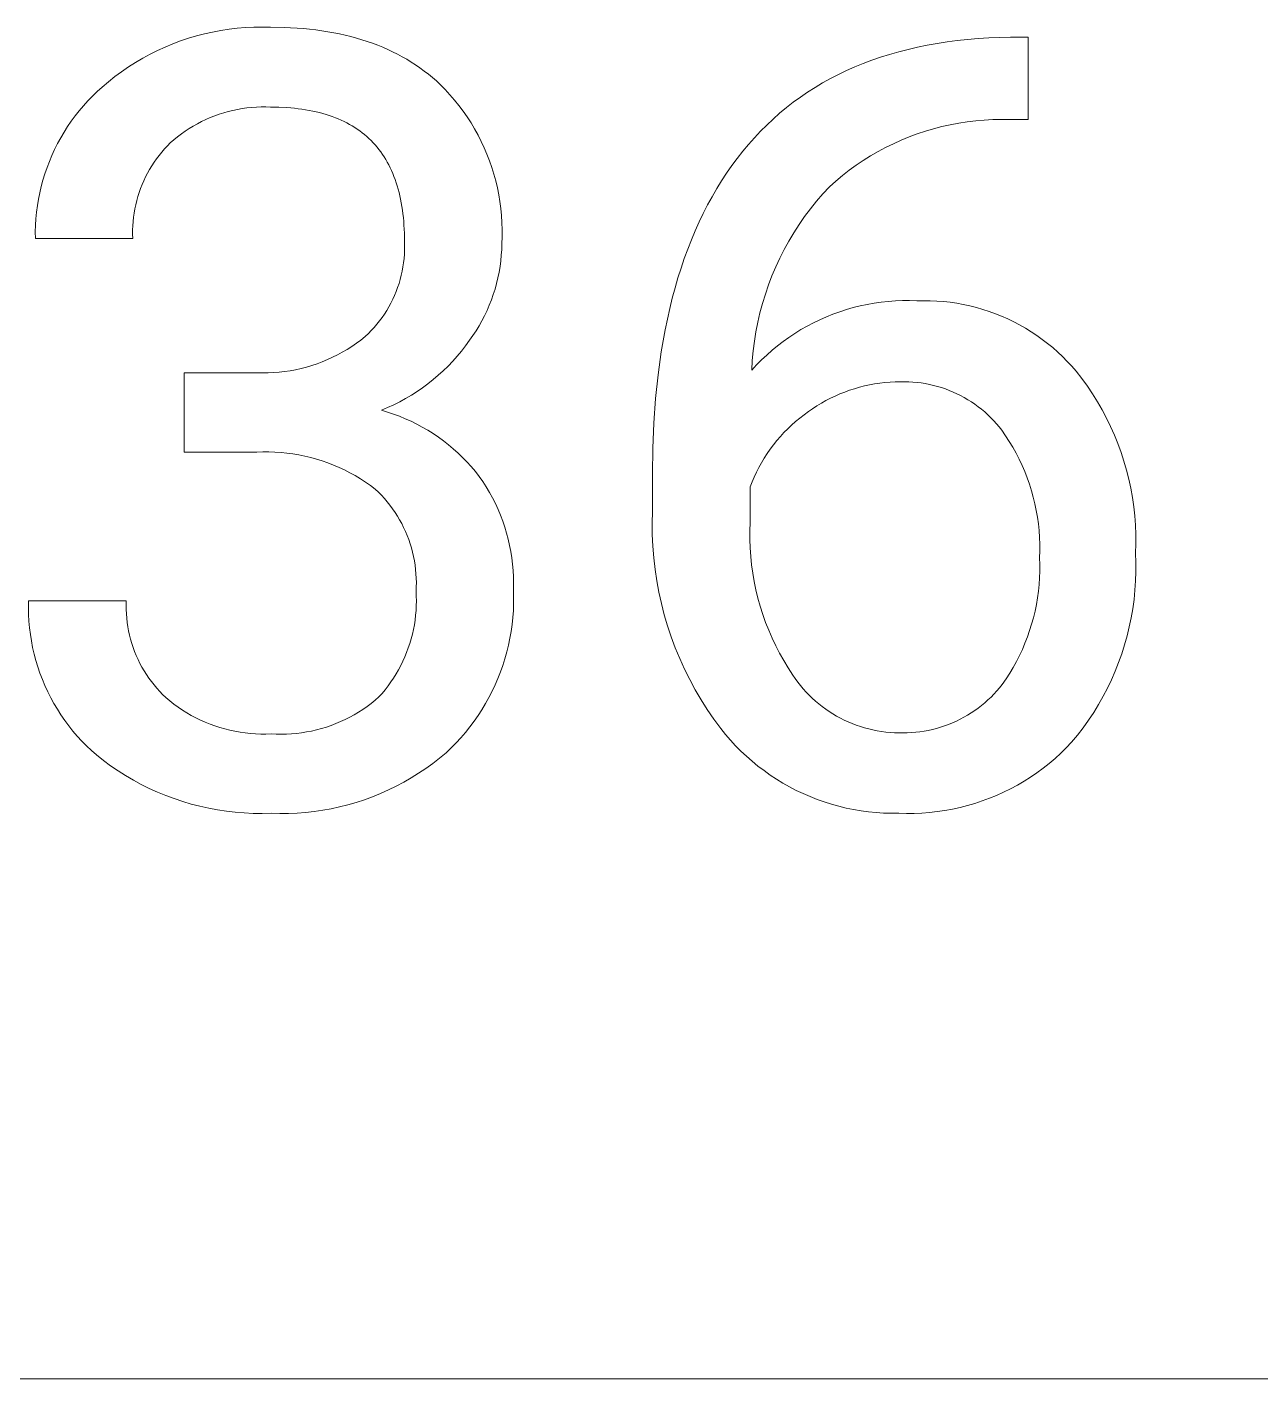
# Model space of a CAD drawing. Header units: millimetres. Extents: x 578 to 4608, y -138 to 2677.
# Drawn here: x 3871.7 to 3933.3, y 87 to 154.4 of the extents above; entities that cross this region are included whole.
import ezdxf

# ---------------------------------------------------------------- set-up
doc = ezdxf.new("R2010")
doc.units = ezdxf.units.MM
doc.header["$MEASUREMENT"] = 0
doc.layers.add('Domyślny', color=7, linetype='Continuous', true_color=0x000000)

msp = doc.modelspace()

# ---------------------------------------------------------------- linework, layer by layer
at = {"layer": 'Domyślny', "color": 18, "lineweight": 15, "true_color": 0x000000}
for p, q in [((3879.347, 153.743), (3879.741, 153.876)), ((3879.741, 153.876), (3880.139, 153.995)), ((3880.139, 153.995), (3880.542, 154.1)), ((3880.542, 154.1), (3880.947, 154.191)), ((3880.947, 154.191), (3881.356, 154.268)), ((3881.356, 154.268), (3881.767, 154.331)), ((3881.767, 154.331), (3882.18, 154.379)), ((3882.18, 154.379), (3882.595, 154.413)), ((3882.595, 154.413), (3883.01, 154.433)), ((3883.01, 154.433), (3883.426, 154.439)), ((3883.426, 154.439), (3883.842, 154.43)), ((3883.842, 154.43), (3884.51, 154.419)), ((3884.51, 154.419), (3884.836, 154.405)), ((3884.836, 154.405), (3885.159, 154.386)), ((3885.159, 154.386), (3885.476, 154.361)), ((3885.476, 154.361), (3885.789, 154.33)), ((3885.789, 154.33), (3886.098, 154.295)), ((3886.098, 154.295), (3886.401, 154.253)), ((3886.401, 154.253), (3886.7, 154.206)), ((3886.7, 154.206), (3886.995, 154.153)), ((3886.995, 154.153), (3887.285, 154.095)), ((3887.285, 154.095), (3887.57, 154.031)), ((3887.57, 154.031), (3887.851, 153.962)), ((3887.851, 153.962), (3888.127, 153.887)), ((3888.127, 153.887), (3888.398, 153.806)), ((3888.398, 153.806), (3888.665, 153.72)), ((3918.11, 153.76), (3918.626, 153.815)), ((3918.626, 153.815), (3919.151, 153.86)), ((3919.151, 153.86), (3919.684, 153.894)), ((3919.684, 153.894), (3920.226, 153.918)), ((3920.226, 153.918), (3920.777, 153.931)), ((3920.777, 153.931), (3921.649, 153.931)), ((3921.649, 153.931), (3921.649, 149.824)), ((3877.823, 153.079), (3878.195, 153.265)), ((3878.195, 153.265), (3878.573, 153.438)), ((3878.573, 153.438), (3878.957, 153.597)), ((3878.957, 153.597), (3879.347, 153.743)), ((3888.665, 153.72), (3888.927, 153.628)), ((3888.927, 153.628), (3889.185, 153.531)), ((3889.185, 153.531), (3889.438, 153.428)), ((3889.438, 153.428), (3889.686, 153.319)), ((3889.686, 153.319), (3889.93, 153.205)), ((3889.93, 153.205), (3890.169, 153.085)), ((3914.736, 153.075), (3915.192, 153.205)), ((3915.192, 153.205), (3915.657, 153.324)), ((3915.657, 153.324), (3916.13, 153.432)), ((3916.13, 153.432), (3916.612, 153.53)), ((3916.612, 153.53), (3917.103, 153.618)), ((3917.103, 153.618), (3917.602, 153.694)), ((3917.602, 153.694), (3918.11, 153.76)), ((3876.405, 152.212), (3876.748, 152.447)), ((3876.748, 152.447), (3877.099, 152.67)), ((3877.099, 152.67), (3877.457, 152.881)), ((3877.457, 152.881), (3877.823, 153.079)), ((3890.169, 153.085), (3890.404, 152.959)), ((3890.404, 152.959), (3890.634, 152.828)), ((3890.634, 152.828), (3890.86, 152.69)), ((3890.86, 152.69), (3891.081, 152.548)), ((3891.081, 152.548), (3891.297, 152.399)), ((3912.583, 152.266), (3912.996, 152.449)), ((3912.996, 152.449), (3913.418, 152.622)), ((3913.418, 152.622), (3913.849, 152.783)), ((3913.849, 152.783), (3914.288, 152.935)), ((3914.288, 152.935), (3914.736, 153.075)), ((3875.744, 151.706), (3876.07, 151.965)), ((3876.07, 151.965), (3876.405, 152.212)), ((3891.297, 152.399), (3891.509, 152.245)), ((3891.509, 152.245), (3891.716, 152.085)), ((3891.716, 152.085), (3891.919, 151.92)), ((3891.919, 151.92), (3892.117, 151.748)), ((3911.394, 151.653), (3911.782, 151.868)), ((3911.782, 151.868), (3912.178, 152.073)), ((3912.178, 152.073), (3912.583, 152.266)), ((3874.949, 150.99), (3875.184, 151.218)), ((3875.184, 151.218), (3875.427, 151.437)), ((3875.427, 151.437), (3875.744, 151.706)), ((3892.117, 151.748), (3892.31, 151.571)), ((3892.31, 151.571), (3892.557, 151.321)), ((3892.557, 151.321), (3892.794, 151.062)), ((3910.282, 150.944), (3910.644, 151.191)), ((3910.644, 151.191), (3911.015, 151.427)), ((3911.015, 151.427), (3911.394, 151.653)), ((3874.29, 150.262), (3874.502, 150.512)), ((3874.502, 150.512), (3874.721, 150.755)), ((3874.721, 150.755), (3874.949, 150.99)), ((3882.894, 150.428), (3882.658, 150.403)), ((3883.131, 150.444), (3882.894, 150.428)), ((3883.368, 150.452), (3883.131, 150.444)), ((3883.605, 150.452), (3883.368, 150.452)), ((3883.842, 150.444), (3883.605, 150.452)), ((3884.253, 150.437), (3883.842, 150.444)), ((3884.651, 150.418), (3884.253, 150.437)), ((3884.845, 150.403), (3884.651, 150.418)), ((3892.794, 151.062), (3893.023, 150.796)), ((3893.023, 150.796), (3893.243, 150.522)), ((3893.243, 150.522), (3893.453, 150.24)), ((3909.248, 150.139), (3909.584, 150.418)), ((3909.584, 150.418), (3909.929, 150.686)), ((3909.929, 150.686), (3910.282, 150.944)), ((3873.893, 149.741), (3874.087, 150.005)), ((3874.087, 150.005), (3874.29, 150.262)), ((3880.612, 149.828), (3880.398, 149.726)), ((3880.829, 149.923), (3880.612, 149.828)), ((3881.05, 150.01), (3880.829, 149.923)), ((3881.273, 150.09), (3881.05, 150.01)), ((3881.499, 150.161), (3881.273, 150.09)), ((3881.727, 150.226), (3881.499, 150.161)), ((3881.958, 150.282), (3881.727, 150.226)), ((3882.19, 150.33), (3881.958, 150.282)), ((3882.423, 150.371), (3882.19, 150.33)), ((3882.658, 150.403), (3882.423, 150.371)), ((3885.036, 150.385), (3884.845, 150.403)), ((3885.224, 150.364), (3885.036, 150.385)), ((3885.408, 150.339), (3885.224, 150.364)), ((3885.589, 150.312), (3885.408, 150.339)), ((3885.767, 150.281), (3885.589, 150.312)), ((3885.942, 150.246), (3885.767, 150.281)), ((3886.113, 150.209), (3885.942, 150.246)), ((3886.281, 150.168), (3886.113, 150.209)), ((3886.446, 150.124), (3886.281, 150.168)), ((3886.608, 150.076), (3886.446, 150.124)), ((3886.766, 150.026), (3886.608, 150.076)), ((3886.921, 149.972), (3886.766, 150.026)), ((3887.073, 149.915), (3886.921, 149.972)), ((3887.221, 149.854), (3887.073, 149.915)), ((3887.366, 149.79), (3887.221, 149.854)), ((3887.508, 149.723), (3887.366, 149.79)), ((3893.453, 150.24), (3893.653, 149.952)), ((3893.653, 149.952), (3893.844, 149.657)), ((3908.601, 149.549), (3908.92, 149.849)), ((3908.92, 149.849), (3909.248, 150.139)), ((3919.036, 149.762), (3918.61, 149.71)), ((3919.464, 149.799), (3919.036, 149.762)), ((3919.892, 149.822), (3919.464, 149.799)), ((3920.321, 149.83), (3919.892, 149.822)), ((3920.75, 149.824), (3920.321, 149.83)), ((3921.649, 149.824), (3920.75, 149.824)), ((3873.366, 148.913), (3873.533, 149.195)), ((3873.533, 149.195), (3873.708, 149.471)), ((3873.708, 149.471), (3873.893, 149.741)), ((3879.387, 149.109), (3879.198, 148.965)), ((3879.58, 149.246), (3879.387, 149.109)), ((3879.778, 149.376), (3879.58, 149.246)), ((3879.981, 149.5), (3879.778, 149.376)), ((3880.187, 149.616), (3879.981, 149.5)), ((3880.398, 149.726), (3880.187, 149.616)), ((3887.647, 149.653), (3887.508, 149.723)), ((3887.782, 149.58), (3887.647, 149.653)), ((3887.915, 149.503), (3887.782, 149.58)), ((3888.044, 149.423), (3887.915, 149.503)), ((3888.169, 149.339), (3888.044, 149.423)), ((3888.292, 149.252), (3888.169, 149.339)), ((3888.411, 149.162), (3888.292, 149.252)), ((3888.527, 149.069), (3888.411, 149.162)), ((3888.639, 148.973), (3888.527, 149.069)), ((3893.844, 149.657), (3894.024, 149.355)), ((3894.024, 149.355), (3894.194, 149.048)), ((3907.988, 148.916), (3908.29, 149.238)), ((3908.29, 149.238), (3908.601, 149.549)), ((3916.113, 149.104), (3915.711, 148.954)), ((3916.52, 149.239), (3916.113, 149.104)), ((3916.931, 149.362), (3916.52, 149.239)), ((3917.346, 149.47), (3916.931, 149.362)), ((3917.765, 149.564), (3917.346, 149.47)), ((3918.186, 149.644), (3917.765, 149.564)), ((3918.61, 149.71), (3918.186, 149.644)), ((3873.062, 148.333), (3873.209, 148.626)), ((3873.209, 148.626), (3873.366, 148.913)), ((3878.688, 148.509), (3878.544, 148.354)), ((3878.836, 148.659), (3878.688, 148.509)), ((3879.014, 148.815), (3878.836, 148.659)), ((3879.198, 148.965), (3879.014, 148.815)), ((3888.748, 148.873), (3888.639, 148.973)), ((3888.854, 148.77), (3888.748, 148.873)), ((3888.957, 148.663), (3888.854, 148.77)), ((3889.057, 148.554), (3888.957, 148.663)), ((3889.153, 148.441), (3889.057, 148.554)), ((3889.246, 148.324), (3889.153, 148.441)), ((3894.194, 149.048), (3894.354, 148.735)), ((3894.354, 148.735), (3894.502, 148.417)), ((3894.502, 148.417), (3894.64, 148.094)), ((3907.41, 148.24), (3907.695, 148.583)), ((3907.695, 148.583), (3907.988, 148.916)), ((3914.538, 148.425), (3914.16, 148.223)), ((3914.923, 148.615), (3914.538, 148.425)), ((3915.314, 148.791), (3914.923, 148.615)), ((3915.711, 148.954), (3915.314, 148.791)), ((3872.681, 147.428), (3872.798, 147.734)), ((3872.798, 147.734), (3872.925, 148.036)), ((3872.925, 148.036), (3873.062, 148.333)), ((3878.147, 147.862), (3878.025, 147.689)), ((3878.274, 148.03), (3878.147, 147.862)), ((3878.406, 148.194), (3878.274, 148.03)), ((3878.544, 148.354), (3878.406, 148.194)), ((3889.336, 148.205), (3889.246, 148.324)), ((3889.422, 148.082), (3889.336, 148.205)), ((3889.506, 147.956), (3889.422, 148.082)), ((3889.585, 147.827), (3889.506, 147.956)), ((3889.662, 147.694), (3889.585, 147.827)), ((3894.64, 148.094), (3894.767, 147.766)), ((3894.767, 147.766), (3894.882, 147.435)), ((3906.864, 147.524), (3907.132, 147.887)), ((3907.132, 147.887), (3907.41, 148.24)), ((3913.425, 147.781), (3913.069, 147.542)), ((3913.789, 148.008), (3913.425, 147.781)), ((3914.16, 148.223), (3913.789, 148.008)), ((3872.478, 146.806), (3872.574, 147.119)), ((3872.574, 147.119), (3872.681, 147.428)), ((3877.698, 147.147), (3877.601, 146.96)), ((3877.801, 147.332), (3877.698, 147.147)), ((3877.91, 147.512), (3877.801, 147.332)), ((3878.025, 147.689), (3877.91, 147.512)), ((3889.736, 147.558), (3889.662, 147.694)), ((3889.806, 147.419), (3889.736, 147.558)), ((3889.873, 147.276), (3889.806, 147.419)), ((3889.936, 147.13), (3889.873, 147.276)), ((3889.997, 146.981), (3889.936, 147.13)), ((3894.882, 147.435), (3894.986, 147.099)), ((3894.986, 147.099), (3895.079, 146.76)), ((3906.353, 146.769), (3906.604, 147.151)), ((3906.604, 147.151), (3906.864, 147.524)), ((3912.721, 147.29), (3912.382, 147.028)), ((3913.069, 147.542), (3912.721, 147.29)), ((3872.318, 146.171), (3872.393, 146.49)), ((3872.393, 146.49), (3872.478, 146.806)), ((3877.349, 146.379), (3877.278, 146.181)), ((3877.426, 146.576), (3877.349, 146.379)), ((3877.51, 146.769), (3877.426, 146.576)), ((3877.601, 146.96), (3877.51, 146.769)), ((3890.054, 146.829), (3889.997, 146.981)), ((3890.108, 146.673), (3890.054, 146.829)), ((3890.158, 146.514), (3890.108, 146.673)), ((3890.206, 146.352), (3890.158, 146.514)), ((3895.079, 146.76), (3895.16, 146.419)), ((3895.16, 146.419), (3895.23, 146.074)), ((3905.877, 145.975), (3906.111, 146.377)), ((3906.111, 146.377), (3906.353, 146.769)), ((3911.731, 146.469), (3911.404, 146.113)), ((3912.052, 146.754), (3911.731, 146.469)), ((3912.382, 147.028), (3912.052, 146.754)), ((3872.201, 145.527), (3872.254, 145.85)), ((3872.254, 145.85), (3872.318, 146.171)), ((3877.157, 145.776), (3877.107, 145.571)), ((3877.214, 145.979), (3877.157, 145.776)), ((3877.278, 146.181), (3877.214, 145.979)), ((3890.25, 146.186), (3890.206, 146.352)), ((3890.29, 146.017), (3890.25, 146.186)), ((3890.328, 145.845), (3890.29, 146.017)), ((3890.362, 145.67), (3890.328, 145.845)), ((3895.23, 146.074), (3895.287, 145.728)), ((3895.287, 145.728), (3895.333, 145.38)), ((3905.653, 145.564), (3905.877, 145.975)), ((3911.088, 145.746), (3910.786, 145.368)), ((3911.404, 146.113), (3911.088, 145.746)), ((3872.127, 144.876), (3872.158, 145.202)), ((3872.158, 145.202), (3872.201, 145.527)), ((3877.027, 145.157), (3876.998, 144.948)), ((3877.063, 145.365), (3877.027, 145.157)), ((3877.107, 145.571), (3877.063, 145.365)), ((3890.393, 145.491), (3890.362, 145.67)), ((3890.421, 145.309), (3890.393, 145.491)), ((3890.445, 145.124), (3890.421, 145.309)), ((3890.467, 144.935), (3890.445, 145.124)), ((3895.333, 145.38), (3895.367, 145.03)), ((3895.367, 145.03), (3895.389, 144.68)), ((3905.23, 144.712), (3905.437, 145.142)), ((3905.437, 145.142), (3905.653, 145.564)), ((3910.786, 145.368), (3910.497, 144.981)), ((3872.097, 144.222), (3872.107, 144.549)), ((3872.107, 144.549), (3872.127, 144.876)), ((3876.96, 144.528), (3876.952, 144.317)), ((3876.975, 144.738), (3876.96, 144.528)), ((3876.998, 144.948), (3876.975, 144.738)), ((3890.485, 144.743), (3890.467, 144.935)), ((3890.499, 144.548), (3890.485, 144.743)), ((3890.519, 144.147), (3890.499, 144.548)), ((3895.389, 144.68), (3895.399, 144.328)), ((3905.032, 144.271), (3905.23, 144.712)), ((3910.221, 144.583), (3909.959, 144.177)), ((3910.497, 144.981), (3910.221, 144.583)), ((3872.099, 143.895), (3872.097, 144.222)), ((3876.957, 143.895), (3872.099, 143.895)), ((3876.952, 144.317), (3876.951, 144.106)), ((3876.951, 144.106), (3876.957, 143.895)), ((3890.525, 143.734), (3890.519, 144.147)), ((3890.531, 143.522), (3890.525, 143.734)), ((3895.397, 143.977), (3895.384, 143.626)), ((3895.399, 144.328), (3895.397, 143.977)), ((3904.662, 143.361), (3904.842, 143.821)), ((3904.842, 143.821), (3905.032, 144.271)), ((3909.711, 143.761), (3909.477, 143.338)), ((3909.959, 144.177), (3909.711, 143.761)), ((3890.503, 142.888), (3890.52, 143.099)), ((3890.52, 143.099), (3890.529, 143.31)), ((3890.529, 143.31), (3890.531, 143.522)), ((3895.357, 143.053), (3895.329, 142.768)), ((3895.375, 143.34), (3895.357, 143.053)), ((3895.384, 143.626), (3895.375, 143.34)), ((3904.49, 142.891), (3904.662, 143.361)), ((3909.477, 143.338), (3909.259, 142.906)), ((3890.409, 142.26), (3890.448, 142.468)), ((3890.448, 142.468), (3890.479, 142.678)), ((3890.479, 142.678), (3890.503, 142.888)), ((3895.291, 142.484), (3895.244, 142.201)), ((3895.329, 142.768), (3895.291, 142.484)), ((3904.173, 141.923), (3904.327, 142.412)), ((3904.327, 142.412), (3904.49, 142.891)), ((3909.055, 142.467), (3908.866, 142.022)), ((3909.259, 142.906), (3909.055, 142.467)), ((3890.251, 141.645), (3890.311, 141.848)), ((3890.311, 141.848), (3890.364, 142.053)), ((3890.364, 142.053), (3890.409, 142.26)), ((3895.186, 141.92), (3895.119, 141.641)), ((3895.244, 142.201), (3895.186, 141.92)), ((3904.028, 141.424), (3904.173, 141.923)), ((3908.866, 142.022), (3908.693, 141.57)), ((3889.941, 140.858), (3890.029, 141.051)), ((3890.029, 141.051), (3890.109, 141.246)), ((3890.109, 141.246), (3890.183, 141.445)), ((3890.183, 141.445), (3890.251, 141.645)), ((3894.956, 141.091), (3894.861, 140.821)), ((3895.042, 141.365), (3894.956, 141.091)), ((3895.119, 141.641), (3895.042, 141.365)), ((3903.891, 140.916), (3904.028, 141.424)), ((3908.535, 141.113), (3908.393, 140.651)), ((3908.693, 141.57), (3908.535, 141.113)), ((3889.525, 140.121), (3889.638, 140.3)), ((3889.638, 140.3), (3889.746, 140.482)), ((3889.746, 140.482), (3889.847, 140.668)), ((3889.847, 140.668), (3889.941, 140.858)), ((3894.756, 140.554), (3894.642, 140.29)), ((3894.861, 140.821), (3894.756, 140.554)), ((3903.645, 139.87), (3903.764, 140.398)), ((3903.764, 140.398), (3903.891, 140.916)), ((3908.393, 140.651), (3908.267, 140.184)), ((3912.246, 140.231), (3912.584, 140.34)), ((3912.584, 140.34), (3912.926, 140.438)), ((3912.926, 140.438), (3913.27, 140.524)), ((3913.27, 140.524), (3913.618, 140.597)), ((3913.618, 140.597), (3913.968, 140.66)), ((3913.968, 140.66), (3914.32, 140.71)), ((3914.32, 140.71), (3914.673, 140.748)), ((3914.673, 140.748), (3915.027, 140.774)), ((3915.027, 140.774), (3915.382, 140.787)), ((3915.382, 140.787), (3915.738, 140.789)), ((3915.738, 140.789), (3916.093, 140.778)), ((3916.093, 140.778), (3916.426, 140.786)), ((3916.426, 140.786), (3916.76, 140.783)), ((3916.76, 140.783), (3917.093, 140.768)), ((3917.093, 140.768), (3917.426, 140.742)), ((3917.426, 140.742), (3917.758, 140.704)), ((3917.758, 140.704), (3918.088, 140.656)), ((3918.088, 140.656), (3918.416, 140.596)), ((3918.416, 140.596), (3918.742, 140.526)), ((3918.742, 140.526), (3919.066, 140.444)), ((3919.066, 140.444), (3919.386, 140.352)), ((3919.386, 140.352), (3919.704, 140.248)), ((3889.148, 139.611), (3889.279, 139.776)), ((3889.279, 139.776), (3889.405, 139.947)), ((3889.405, 139.947), (3889.525, 140.121)), ((3894.387, 139.777), (3894.246, 139.527)), ((3894.518, 140.031), (3894.387, 139.777)), ((3894.642, 140.29), (3894.518, 140.031)), ((3903.535, 139.332), (3903.645, 139.87)), ((3908.157, 139.713), (3908.063, 139.238)), ((3908.267, 140.184), (3908.157, 139.713)), ((3910.622, 139.516), (3910.936, 139.681)), ((3910.936, 139.681), (3911.256, 139.835)), ((3911.256, 139.835), (3911.582, 139.978)), ((3911.582, 139.978), (3911.911, 140.11)), ((3911.911, 140.11), (3912.246, 140.231)), ((3919.704, 140.248), (3920.017, 140.134)), ((3920.017, 140.134), (3920.327, 140.01)), ((3920.327, 140.01), (3920.632, 139.875)), ((3920.632, 139.875), (3920.933, 139.73)), ((3920.933, 139.73), (3921.228, 139.575)), ((3888.348, 138.824), (3888.566, 138.996)), ((3888.566, 138.996), (3888.719, 139.142)), ((3888.719, 139.142), (3888.868, 139.293)), ((3888.868, 139.293), (3889.01, 139.449)), ((3889.01, 139.449), (3889.148, 139.611)), ((3893.939, 139.042), (3893.773, 138.808)), ((3894.097, 139.282), (3893.939, 139.042)), ((3894.246, 139.527), (3894.097, 139.282)), ((3903.433, 138.785), (3903.535, 139.332)), ((3908.063, 139.238), (3907.986, 138.76)), ((3909.425, 138.751), (3909.714, 138.957)), ((3909.714, 138.957), (3910.01, 139.154)), ((3910.01, 139.154), (3910.313, 139.34)), ((3910.313, 139.34), (3910.622, 139.516)), ((3921.228, 139.575), (3921.518, 139.41)), ((3921.518, 139.41), (3921.802, 139.235)), ((3921.802, 139.235), (3922.081, 139.051)), ((3922.081, 139.051), (3922.352, 138.857)), ((3887.42, 138.215), (3887.66, 138.356)), ((3887.66, 138.356), (3887.895, 138.504)), ((3887.895, 138.504), (3888.124, 138.66)), ((3888.124, 138.66), (3888.348, 138.824)), ((3893.576, 138.537), (3893.37, 138.273)), ((3893.773, 138.808), (3893.576, 138.537)), ((3903.341, 138.228), (3903.433, 138.785)), ((3907.925, 138.281), (3907.881, 137.799)), ((3907.986, 138.76), (3907.925, 138.281)), ((3908.602, 138.074), (3908.868, 138.309)), ((3908.868, 138.309), (3909.143, 138.534)), ((3909.143, 138.534), (3909.425, 138.751)), ((3922.352, 138.857), (3922.617, 138.655)), ((3922.617, 138.655), (3922.876, 138.443)), ((3922.876, 138.443), (3923.126, 138.223)), ((3885.895, 137.554), (3886.158, 137.642)), ((3886.158, 137.642), (3886.418, 137.739)), ((3886.418, 137.739), (3886.675, 137.845)), ((3886.675, 137.845), (3886.928, 137.96)), ((3886.928, 137.96), (3887.176, 138.084)), ((3887.176, 138.084), (3887.42, 138.215)), ((3892.932, 137.766), (3892.7, 137.524)), ((3893.155, 138.016), (3892.932, 137.766)), ((3893.37, 138.273), (3893.155, 138.016)), ((3903.182, 137.085), (3903.341, 138.228)), ((3907.881, 137.799), (3907.853, 137.316)), ((3908.094, 137.577), (3908.344, 137.83)), ((3908.344, 137.83), (3908.602, 138.074)), ((3923.126, 138.223), (3923.37, 137.995)), ((3923.37, 137.995), (3923.605, 137.758)), ((3923.605, 137.758), (3923.832, 137.514)), ((3879.52, 137.184), (3883.157, 137.184)), ((3879.52, 133.225), (3879.52, 137.184)), ((3883.157, 137.184), (3883.435, 137.179)), ((3883.435, 137.179), (3883.713, 137.183)), ((3883.713, 137.183), (3883.99, 137.196)), ((3883.99, 137.196), (3884.266, 137.219)), ((3884.266, 137.219), (3884.542, 137.251)), ((3884.542, 137.251), (3884.817, 137.293)), ((3884.817, 137.293), (3885.089, 137.344)), ((3885.089, 137.344), (3885.36, 137.405)), ((3885.36, 137.405), (3885.629, 137.475)), ((3885.629, 137.475), (3885.895, 137.554)), ((3892.212, 137.065), (3891.957, 136.848)), ((3892.46, 137.29), (3892.212, 137.065)), ((3892.7, 137.524), (3892.46, 137.29)), ((3903.059, 135.902), (3903.182, 137.085)), ((3907.853, 137.316), (3908.094, 137.577)), ((3923.832, 137.514), (3924.051, 137.262)), ((3924.051, 137.262), (3924.336, 136.895)), ((3891.425, 136.441), (3891.149, 136.251)), ((3891.694, 136.64), (3891.425, 136.441)), ((3891.957, 136.848), (3891.694, 136.64)), ((3912.739, 136.317), (3912.496, 136.229)), ((3912.984, 136.396), (3912.739, 136.317)), ((3913.233, 136.468), (3912.984, 136.396)), ((3913.483, 136.531), (3913.233, 136.468)), ((3913.735, 136.586), (3913.483, 136.531)), ((3913.989, 136.633), (3913.735, 136.586)), ((3914.244, 136.671), (3913.989, 136.633)), ((3914.501, 136.701), (3914.244, 136.671)), ((3914.758, 136.722), (3914.501, 136.701)), ((3915.016, 136.735), (3914.758, 136.722)), ((3915.274, 136.739), (3915.016, 136.735)), ((3915.482, 136.741), (3915.274, 136.739)), ((3915.69, 136.737), (3915.482, 136.741)), ((3915.898, 136.725), (3915.69, 136.737)), ((3916.105, 136.706), (3915.898, 136.725)), ((3916.311, 136.681), (3916.105, 136.706)), ((3916.516, 136.648), (3916.311, 136.681)), ((3916.721, 136.609), (3916.516, 136.648)), ((3916.923, 136.562), (3916.721, 136.609)), ((3917.124, 136.509), (3916.923, 136.562)), ((3917.323, 136.449), (3917.124, 136.509)), ((3917.52, 136.382), (3917.323, 136.449)), ((3917.715, 136.309), (3917.52, 136.382)), ((3917.907, 136.229), (3917.715, 136.309)), ((3924.336, 136.895), (3924.608, 136.519)), ((3924.608, 136.519), (3924.867, 136.133)), ((3889.984, 135.589), (3889.68, 135.449)), ((3890.284, 135.74), (3889.984, 135.589)), ((3890.578, 135.9), (3890.284, 135.74)), ((3890.866, 136.071), (3890.578, 135.9)), ((3891.149, 136.251), (3890.866, 136.071)), ((3902.971, 134.681), (3903.059, 135.902)), ((3911.333, 135.672), (3911.112, 135.539)), ((3911.558, 135.799), (3911.333, 135.672)), ((3911.787, 135.918), (3911.558, 135.799)), ((3912.02, 136.03), (3911.787, 135.918)), ((3912.256, 136.133), (3912.02, 136.03)), ((3912.496, 136.229), (3912.256, 136.133)), ((3918.096, 136.142), (3917.907, 136.229)), ((3918.282, 136.049), (3918.096, 136.142)), ((3918.465, 135.95), (3918.282, 136.049)), ((3918.644, 135.845), (3918.465, 135.95)), ((3918.82, 135.734), (3918.644, 135.845)), ((3918.992, 135.617), (3918.82, 135.734)), ((3919.16, 135.494), (3918.992, 135.617)), ((3924.867, 136.133), (3925.113, 135.739)), ((3925.113, 135.739), (3925.344, 135.336)), ((3889.68, 135.449), (3889.371, 135.319)), ((3889.371, 135.319), (3889.674, 135.229)), ((3889.674, 135.229), (3889.973, 135.129)), ((3889.973, 135.129), (3890.269, 135.019)), ((3890.269, 135.019), (3890.561, 134.899)), ((3910.255, 134.928), (3910.048, 134.757)), ((3910.467, 135.092), (3910.255, 134.928)), ((3910.684, 135.249), (3910.467, 135.092)), ((3910.896, 135.397), (3910.684, 135.249)), ((3911.112, 135.539), (3910.896, 135.397)), ((3919.323, 135.366), (3919.16, 135.494)), ((3919.482, 135.232), (3919.323, 135.366)), ((3919.637, 135.093), (3919.482, 135.232)), ((3919.786, 134.949), (3919.637, 135.093)), ((3919.931, 134.799), (3919.786, 134.949)), ((3925.344, 135.336), (3925.562, 134.926)), ((3925.562, 134.926), (3925.766, 134.508)), ((3890.561, 134.899), (3890.849, 134.769)), ((3890.849, 134.769), (3891.132, 134.629)), ((3891.132, 134.629), (3891.41, 134.48)), ((3891.41, 134.48), (3891.684, 134.321)), ((3891.684, 134.321), (3891.951, 134.153)), ((3902.918, 133.421), (3902.971, 134.681)), ((3909.653, 134.394), (3909.465, 134.203)), ((3909.848, 134.579), (3909.653, 134.394)), ((3910.048, 134.757), (3909.848, 134.579)), ((3920.071, 134.645), (3919.931, 134.799)), ((3920.205, 134.486), (3920.071, 134.645)), ((3920.334, 134.323), (3920.205, 134.486)), ((3920.527, 134.046), (3920.334, 134.323)), ((3925.766, 134.508), (3925.955, 134.084)), ((3891.951, 134.153), (3892.213, 133.976)), ((3892.213, 133.976), (3892.468, 133.791)), ((3892.468, 133.791), (3892.717, 133.597)), ((3892.717, 133.597), (3892.959, 133.394)), ((3908.941, 133.593), (3908.78, 133.378)), ((3909.109, 133.802), (3908.941, 133.593)), ((3909.283, 134.006), (3909.109, 133.802)), ((3909.465, 134.203), (3909.283, 134.006)), ((3920.711, 133.762), (3920.527, 134.046)), ((3920.885, 133.472), (3920.711, 133.762)), ((3925.955, 134.084), (3926.129, 133.653)), ((3926.129, 133.653), (3926.289, 133.217)), ((3883.157, 133.225), (3879.52, 133.225)), ((3883.458, 133.237), (3883.157, 133.225)), ((3883.759, 133.238), (3883.458, 133.237)), ((3884.06, 133.229), (3883.759, 133.238)), ((3884.36, 133.21), (3884.06, 133.229)), ((3884.659, 133.18), (3884.36, 133.21)), ((3884.957, 133.141), (3884.659, 133.18)), ((3885.254, 133.091), (3884.957, 133.141)), ((3885.549, 133.031), (3885.254, 133.091)), ((3885.842, 132.962), (3885.549, 133.031)), ((3886.132, 132.882), (3885.842, 132.962)), ((3886.419, 132.793), (3886.132, 132.882)), ((3892.959, 133.394), (3893.195, 133.184)), ((3893.195, 133.184), (3893.423, 132.965)), ((3893.423, 132.965), (3893.643, 132.739)), ((3902.9, 132.122), (3902.918, 133.421)), ((3908.481, 132.933), (3908.343, 132.703)), ((3908.627, 133.158), (3908.481, 132.933)), ((3908.78, 133.378), (3908.627, 133.158)), ((3921.049, 133.176), (3920.885, 133.472)), ((3921.203, 132.875), (3921.049, 133.176)), ((3926.289, 133.217), (3926.433, 132.776)), ((3886.703, 132.694), (3886.419, 132.793)), ((3886.984, 132.585), (3886.703, 132.694)), ((3887.26, 132.467), (3886.984, 132.585)), ((3887.533, 132.339), (3887.26, 132.467)), ((3887.801, 132.202), (3887.533, 132.339)), ((3893.643, 132.739), (3893.856, 132.505)), ((3893.856, 132.505), (3894.06, 132.265)), ((3894.06, 132.265), (3894.256, 132.017)), ((3908.09, 132.23), (3907.976, 131.988)), ((3908.212, 132.469), (3908.09, 132.23)), ((3908.343, 132.703), (3908.212, 132.469)), ((3921.347, 132.569), (3921.203, 132.875)), ((3921.481, 132.259), (3921.347, 132.569)), ((3921.604, 131.944), (3921.481, 132.259)), ((3926.433, 132.776), (3926.562, 132.329)), ((3926.562, 132.329), (3926.676, 131.879)), ((3888.064, 132.057), (3887.801, 132.202)), ((3888.322, 131.902), (3888.064, 132.057)), ((3888.575, 131.739), (3888.322, 131.902)), ((3888.822, 131.567), (3888.575, 131.739)), ((3889.063, 131.387), (3888.822, 131.567)), ((3894.256, 132.017), (3894.435, 131.758)), ((3894.435, 131.758), (3894.605, 131.492)), ((3902.9, 130.27), (3902.9, 132.122)), ((3907.87, 131.741), (3907.772, 131.491)), ((3907.976, 131.988), (3907.87, 131.741)), ((3921.717, 131.625), (3921.604, 131.944)), ((3921.819, 131.303), (3921.717, 131.625)), ((3926.676, 131.879), (3926.774, 131.425)), ((3889.22, 131.236), (3889.063, 131.387)), ((3889.373, 131.08), (3889.22, 131.236)), ((3889.52, 130.918), (3889.373, 131.08)), ((3889.661, 130.752), (3889.52, 130.918)), ((3894.605, 131.492), (3894.766, 131.22)), ((3894.766, 131.22), (3894.918, 130.944)), ((3894.918, 130.944), (3895.059, 130.662)), ((3907.772, 131.491), (3907.772, 129.72)), ((3921.91, 130.977), (3921.819, 131.303)), ((3921.99, 130.648), (3921.91, 130.977)), ((3926.774, 131.425), (3926.856, 130.968)), ((3926.856, 130.968), (3926.923, 130.508)), ((3889.797, 130.581), (3889.661, 130.752)), ((3889.927, 130.405), (3889.797, 130.581)), ((3890.051, 130.225), (3889.927, 130.405)), ((3890.168, 130.041), (3890.051, 130.225)), ((3895.059, 130.662), (3895.191, 130.375)), ((3895.191, 130.375), (3895.313, 130.084)), ((3902.886, 129.691), (3902.9, 130.27)), ((3922.059, 130.317), (3921.99, 130.648)), ((3922.116, 129.984), (3922.059, 130.317)), ((3926.923, 130.508), (3926.974, 130.046)), ((3890.28, 129.853), (3890.168, 130.041)), ((3890.384, 129.662), (3890.28, 129.853)), ((3890.482, 129.467), (3890.384, 129.662)), ((3895.313, 130.084), (3895.425, 129.789)), ((3895.425, 129.789), (3895.527, 129.49)), ((3902.891, 129.112), (3902.886, 129.691)), ((3907.772, 129.72), (3907.759, 129.297)), ((3922.163, 129.649), (3922.116, 129.984)), ((3922.198, 129.313), (3922.163, 129.649)), ((3926.974, 130.046), (3927.008, 129.583)), ((3927.008, 129.583), (3927.027, 129.119)), ((3890.574, 129.268), (3890.482, 129.467)), ((3890.658, 129.067), (3890.574, 129.268)), ((3890.736, 128.863), (3890.658, 129.067)), ((3890.807, 128.656), (3890.736, 128.863)), ((3895.527, 129.49), (3895.618, 129.188)), ((3895.618, 129.188), (3895.699, 128.883)), ((3895.699, 128.883), (3895.769, 128.576)), ((3902.917, 128.533), (3902.891, 129.112)), ((3907.759, 129.297), (3907.76, 128.874)), ((3907.76, 128.874), (3907.775, 128.451)), ((3922.222, 128.976), (3922.198, 129.313)), ((3922.235, 128.638), (3922.222, 128.976)), ((3927.027, 129.119), (3927.03, 128.654)), ((3890.87, 128.447), (3890.807, 128.656)), ((3890.926, 128.237), (3890.87, 128.447)), ((3890.975, 128.024), (3890.926, 128.237)), ((3895.769, 128.576), (3895.829, 128.266)), ((3895.829, 128.266), (3895.878, 127.954)), ((3902.962, 127.956), (3902.917, 128.533)), ((3907.775, 128.451), (3907.805, 128.029)), ((3922.226, 127.962), (3922.236, 128.3)), ((3922.236, 128.3), (3922.235, 128.638)), ((3927.03, 128.654), (3927.017, 128.19)), ((3927.017, 128.19), (3927.033, 127.727)), ((3891.017, 127.809), (3890.975, 128.024)), ((3891.052, 127.594), (3891.017, 127.809)), ((3891.079, 127.377), (3891.052, 127.594)), ((3895.878, 127.954), (3895.916, 127.641)), ((3895.916, 127.641), (3895.944, 127.327)), ((3903.028, 127.38), (3902.962, 127.956)), ((3907.805, 128.029), (3907.849, 127.608)), ((3907.849, 127.608), (3907.907, 127.189)), ((3922.237, 127.626), (3922.226, 127.962)), ((3922.236, 127.29), (3922.237, 127.626)), ((3927.033, 127.727), (3927.032, 127.263)), ((3891.098, 127.16), (3891.079, 127.377)), ((3891.111, 126.942), (3891.098, 127.16)), ((3891.115, 126.723), (3891.111, 126.942)), ((3895.944, 127.327), (3895.96, 127.012)), ((3895.96, 127.012), (3895.966, 126.696)), ((3903.114, 126.807), (3903.028, 127.38)), ((3907.907, 127.189), (3907.98, 126.772)), ((3922.2, 126.62), (3922.224, 126.955)), ((3922.224, 126.955), (3922.236, 127.29)), ((3927.032, 127.263), (3927.016, 126.8)), ((3891.102, 126.287), (3891.113, 126.505)), ((3891.114, 126.048), (3891.102, 126.287)), ((3891.113, 126.505), (3891.115, 126.723)), ((3895.966, 126.696), (3895.961, 126.381)), ((3895.961, 126.381), (3895.971, 126.031)), ((3903.219, 126.237), (3903.114, 126.807)), ((3903.344, 125.672), (3903.219, 126.237)), ((3907.98, 126.772), (3908.066, 126.357)), ((3908.066, 126.357), (3908.167, 125.946)), ((3922.12, 125.953), (3922.166, 126.286)), ((3922.166, 126.286), (3922.2, 126.62)), ((3926.984, 126.337), (3926.936, 125.876)), ((3927.016, 126.8), (3926.984, 126.337)), ((3871.758, 125.47), (3871.763, 125.804)), ((3871.763, 125.136), (3871.758, 125.47)), ((3871.763, 125.804), (3876.635, 125.804)), ((3876.635, 125.804), (3876.63, 125.589)), ((3876.63, 125.589), (3876.632, 125.374)), ((3891.1, 125.33), (3891.113, 125.569)), ((3891.113, 125.569), (3891.117, 125.809)), ((3891.117, 125.809), (3891.114, 126.048)), ((3895.97, 125.681), (3895.957, 125.332)), ((3895.971, 126.031), (3895.97, 125.681)), ((3903.489, 125.111), (3903.344, 125.672)), ((3908.167, 125.946), (3908.281, 125.539)), ((3908.281, 125.539), (3908.409, 125.135)), ((3921.996, 125.294), (3922.064, 125.622)), ((3922.064, 125.622), (3922.12, 125.953)), ((3926.936, 125.876), (3926.872, 125.417)), ((3871.781, 124.803), (3871.763, 125.136)), ((3871.81, 124.471), (3871.781, 124.803)), ((3876.632, 125.374), (3876.641, 125.16)), ((3876.641, 125.16), (3876.658, 124.945)), ((3876.658, 124.945), (3876.682, 124.732)), ((3891.015, 124.618), (3891.051, 124.854)), ((3891.051, 124.854), (3891.08, 125.092)), ((3891.08, 125.092), (3891.1, 125.33)), ((3895.932, 124.982), (3895.896, 124.635)), ((3895.957, 125.332), (3895.932, 124.982)), ((3903.654, 124.555), (3903.489, 125.111)), ((3908.409, 125.135), (3908.55, 124.737)), ((3921.827, 124.644), (3921.917, 124.967)), ((3921.917, 124.967), (3921.996, 125.294)), ((3926.793, 124.96), (3926.698, 124.506)), ((3926.872, 125.417), (3926.793, 124.96)), ((3871.85, 124.139), (3871.81, 124.471)), ((3871.902, 123.81), (3871.85, 124.139)), ((3876.682, 124.732), (3876.714, 124.519)), ((3876.714, 124.519), (3876.753, 124.308)), ((3876.753, 124.308), (3876.799, 124.098)), ((3890.858, 123.917), (3890.918, 124.149)), ((3890.918, 124.149), (3890.97, 124.383)), ((3890.97, 124.383), (3891.015, 124.618)), ((3895.848, 124.288), (3895.788, 123.943)), ((3895.896, 124.635), (3895.848, 124.288)), ((3903.837, 124.006), (3903.654, 124.555)), ((3908.55, 124.737), (3908.705, 124.343)), ((3908.705, 124.343), (3908.874, 123.955)), ((3921.616, 124.006), (3921.727, 124.323)), ((3921.727, 124.323), (3921.827, 124.644)), ((3926.698, 124.506), (3926.587, 124.056)), ((3871.965, 123.482), (3871.902, 123.81)), ((3872.039, 123.157), (3871.965, 123.482)), ((3876.799, 124.098), (3876.852, 123.89)), ((3876.852, 123.89), (3876.913, 123.684)), ((3876.913, 123.684), (3876.98, 123.48)), ((3876.98, 123.48), (3877.055, 123.279)), ((3890.631, 123.236), (3890.714, 123.461)), ((3890.714, 123.461), (3890.79, 123.688)), ((3890.79, 123.688), (3890.858, 123.917)), ((3895.716, 123.601), (3895.633, 123.261)), ((3895.788, 123.943), (3895.716, 123.601)), ((3904.04, 123.463), (3903.837, 124.006)), ((3904.261, 122.928), (3904.04, 123.463)), ((3908.874, 123.955), (3909.055, 123.572)), ((3909.055, 123.572), (3909.249, 123.196)), ((3921.362, 123.385), (3921.494, 123.693)), ((3921.494, 123.693), (3921.616, 124.006)), ((3926.461, 123.61), (3926.32, 123.168)), ((3926.587, 124.056), (3926.461, 123.61)), ((3872.125, 122.834), (3872.039, 123.157)), ((3872.222, 122.515), (3872.125, 122.834)), ((3877.055, 123.279), (3877.136, 123.08)), ((3877.136, 123.08), (3877.224, 122.884)), ((3877.224, 122.884), (3877.319, 122.691)), ((3890.338, 122.582), (3890.443, 122.796)), ((3890.443, 122.796), (3890.541, 123.015)), ((3890.541, 123.015), (3890.631, 123.236)), ((3895.539, 122.924), (3895.434, 122.59)), ((3895.633, 123.261), (3895.539, 122.924)), ((3904.501, 122.401), (3904.261, 122.928)), ((3909.249, 123.196), (3909.456, 122.827)), ((3909.456, 122.827), (3909.675, 122.465)), ((3920.905, 122.488), (3921.068, 122.781)), ((3921.068, 122.781), (3921.22, 123.081)), ((3921.22, 123.081), (3921.362, 123.385)), ((3926.32, 123.168), (3926.164, 122.731)), ((3872.329, 122.199), (3872.222, 122.515)), ((3872.448, 121.887), (3872.329, 122.199)), ((3877.319, 122.691), (3877.421, 122.502)), ((3877.421, 122.502), (3877.528, 122.316)), ((3877.528, 122.316), (3877.643, 122.134)), ((3877.643, 122.134), (3877.763, 121.956)), ((3889.98, 121.959), (3890.106, 122.163)), ((3890.106, 122.163), (3890.225, 122.37)), ((3890.225, 122.37), (3890.338, 122.582)), ((3895.317, 122.26), (3895.189, 121.935)), ((3895.434, 122.59), (3895.317, 122.26)), ((3904.758, 121.882), (3904.501, 122.401)), ((3909.675, 122.465), (3909.906, 122.11)), ((3909.906, 122.11), (3910.028, 121.932)), ((3920.552, 121.917), (3920.733, 122.199)), ((3920.733, 122.199), (3920.905, 122.488)), ((3925.993, 122.3), (3925.807, 121.876)), ((3926.164, 122.731), (3925.993, 122.3)), ((3872.577, 121.579), (3872.448, 121.887)), ((3872.717, 121.276), (3872.577, 121.579)), ((3877.763, 121.956), (3877.89, 121.783)), ((3877.89, 121.783), (3878.022, 121.614)), ((3878.022, 121.614), (3878.16, 121.449)), ((3878.16, 121.449), (3878.304, 121.29)), ((3889.561, 121.377), (3889.707, 121.566)), ((3889.707, 121.566), (3889.847, 121.761)), ((3889.847, 121.761), (3889.98, 121.959)), ((3895.05, 121.613), (3894.901, 121.297)), ((3895.189, 121.935), (3895.05, 121.613)), ((3905.034, 121.372), (3904.758, 121.882)), ((3910.028, 121.932), (3910.155, 121.757)), ((3910.155, 121.757), (3910.289, 121.587)), ((3910.289, 121.587), (3910.428, 121.421)), ((3910.428, 121.421), (3910.573, 121.261)), ((3920.091, 121.315), (3920.228, 121.476)), ((3920.228, 121.476), (3920.361, 121.641)), ((3920.361, 121.641), (3920.552, 121.917)), ((3925.607, 121.457), (3925.393, 121.046)), ((3925.807, 121.876), (3925.607, 121.457)), ((3872.867, 120.978), (3872.717, 121.276)), ((3873.027, 120.685), (3872.867, 120.978)), ((3878.304, 121.29), (3878.453, 121.135)), ((3878.453, 121.135), (3878.608, 120.986)), ((3878.608, 120.986), (3878.807, 120.819)), ((3878.807, 120.819), (3879.011, 120.66)), ((3888.86, 120.689), (3889.058, 120.847)), ((3889.058, 120.847), (3889.25, 121.013)), ((3889.25, 121.013), (3889.409, 121.192)), ((3889.409, 121.192), (3889.561, 121.377)), ((3894.741, 120.986), (3894.571, 120.68)), ((3894.901, 121.297), (3894.741, 120.986)), ((3905.328, 120.873), (3905.034, 121.372)), ((3905.638, 120.384), (3905.328, 120.873)), ((3910.573, 121.261), (3910.723, 121.105)), ((3910.723, 121.105), (3910.878, 120.954)), ((3910.878, 120.954), (3911.038, 120.809)), ((3911.038, 120.809), (3911.204, 120.669)), ((3919.487, 120.723), (3919.645, 120.863)), ((3919.645, 120.863), (3919.799, 121.009)), ((3919.799, 121.009), (3919.947, 121.159)), ((3919.947, 121.159), (3920.091, 121.315)), ((3925.393, 121.046), (3925.164, 120.643)), ((3873.198, 120.398), (3873.027, 120.685)), ((3873.378, 120.117), (3873.198, 120.398)), ((3873.568, 119.843), (3873.378, 120.117)), ((3879.011, 120.66), (3879.221, 120.507)), ((3879.221, 120.507), (3879.436, 120.363)), ((3879.436, 120.363), (3879.655, 120.225)), ((3879.655, 120.225), (3879.88, 120.096)), ((3879.88, 120.096), (3880.109, 119.974)), ((3887.793, 120.003), (3888.015, 120.125)), ((3888.015, 120.125), (3888.234, 120.255)), ((3888.234, 120.255), (3888.447, 120.392)), ((3888.447, 120.392), (3888.656, 120.537)), ((3888.656, 120.537), (3888.86, 120.689)), ((3894.199, 120.087), (3893.999, 119.8)), ((3894.39, 120.38), (3894.199, 120.087)), ((3894.571, 120.68), (3894.39, 120.38)), ((3905.966, 119.906), (3905.638, 120.384)), ((3911.204, 120.669), (3911.373, 120.535)), ((3911.373, 120.535), (3911.547, 120.407)), ((3911.547, 120.407), (3911.726, 120.285)), ((3911.726, 120.285), (3911.908, 120.169)), ((3911.908, 120.169), (3912.094, 120.059)), ((3918.446, 120), (3918.63, 120.105)), ((3918.63, 120.105), (3918.809, 120.217)), ((3918.809, 120.217), (3918.985, 120.335)), ((3918.985, 120.335), (3919.157, 120.458)), ((3919.157, 120.458), (3919.324, 120.588)), ((3919.324, 120.588), (3919.487, 120.723)), ((3924.922, 120.247), (3924.667, 119.86)), ((3925.164, 120.643), (3924.922, 120.247)), ((3873.767, 119.575), (3873.568, 119.843)), ((3873.976, 119.314), (3873.767, 119.575)), ((3880.109, 119.974), (3880.342, 119.86)), ((3880.342, 119.86), (3880.579, 119.755)), ((3880.579, 119.755), (3880.819, 119.658)), ((3880.819, 119.658), (3881.062, 119.569)), ((3881.062, 119.569), (3881.309, 119.489)), ((3881.309, 119.489), (3881.558, 119.418)), ((3881.558, 119.418), (3881.81, 119.355)), ((3886.136, 119.372), (3886.381, 119.438)), ((3886.381, 119.438), (3886.624, 119.511)), ((3886.624, 119.511), (3886.864, 119.594)), ((3886.864, 119.594), (3887.102, 119.684)), ((3887.102, 119.684), (3887.336, 119.782)), ((3887.336, 119.782), (3887.566, 119.889)), ((3887.566, 119.889), (3887.793, 120.003)), ((3893.789, 119.52), (3893.57, 119.247)), ((3893.999, 119.8), (3893.789, 119.52)), ((3906.309, 119.44), (3905.966, 119.906)), ((3906.546, 119.145), (3906.309, 119.44)), ((3912.094, 120.059), (3912.284, 119.955)), ((3912.284, 119.955), (3912.477, 119.858)), ((3912.477, 119.858), (3912.674, 119.767)), ((3912.674, 119.767), (3912.873, 119.684)), ((3912.873, 119.684), (3913.075, 119.607)), ((3913.075, 119.607), (3913.28, 119.536)), ((3913.28, 119.536), (3913.487, 119.473)), ((3913.487, 119.473), (3913.696, 119.417)), ((3913.696, 119.417), (3913.906, 119.368)), ((3916.666, 119.345), (3916.873, 119.391)), ((3916.873, 119.391), (3917.078, 119.443)), ((3917.078, 119.443), (3917.281, 119.502)), ((3917.281, 119.502), (3917.482, 119.569)), ((3917.482, 119.569), (3917.68, 119.642)), ((3917.68, 119.642), (3917.876, 119.722)), ((3917.876, 119.722), (3918.069, 119.808)), ((3918.069, 119.808), (3918.259, 119.901)), ((3918.259, 119.901), (3918.446, 120)), ((3924.398, 119.482), (3924.117, 119.114)), ((3924.667, 119.86), (3924.398, 119.482)), ((3874.193, 119.061), (3873.976, 119.314)), ((3874.419, 118.815), (3874.193, 119.061)), ((3874.653, 118.578), (3874.419, 118.815)), ((3881.81, 119.355), (3882.063, 119.301)), ((3882.063, 119.301), (3882.318, 119.256)), ((3882.318, 119.256), (3882.575, 119.22)), ((3882.575, 119.22), (3882.833, 119.193)), ((3882.833, 119.193), (3883.091, 119.174)), ((3883.091, 119.174), (3883.35, 119.165)), ((3883.35, 119.165), (3883.61, 119.165)), ((3883.61, 119.165), (3883.869, 119.174)), ((3883.869, 119.174), (3884.122, 119.161)), ((3884.122, 119.161), (3884.376, 119.157)), ((3884.376, 119.157), (3884.63, 119.162)), ((3884.63, 119.162), (3884.884, 119.175)), ((3884.884, 119.175), (3885.136, 119.197)), ((3885.136, 119.197), (3885.388, 119.228)), ((3885.388, 119.228), (3885.639, 119.267)), ((3885.639, 119.267), (3885.888, 119.316)), ((3885.888, 119.316), (3886.136, 119.372)), ((3893.105, 118.725), (3892.859, 118.475)), ((3893.342, 118.982), (3893.105, 118.725)), ((3893.57, 119.247), (3893.342, 118.982)), ((3906.793, 118.859), (3906.546, 119.145)), ((3907.05, 118.582), (3906.793, 118.859)), ((3913.906, 119.368), (3914.118, 119.326)), ((3914.118, 119.326), (3914.332, 119.291)), ((3914.332, 119.291), (3914.546, 119.264)), ((3914.546, 119.264), (3914.762, 119.244)), ((3914.762, 119.244), (3914.978, 119.231)), ((3914.978, 119.231), (3915.194, 119.225)), ((3915.194, 119.225), (3915.405, 119.221)), ((3915.405, 119.221), (3915.617, 119.224)), ((3915.617, 119.224), (3915.828, 119.234)), ((3915.828, 119.234), (3916.039, 119.251)), ((3916.039, 119.251), (3916.249, 119.275)), ((3916.249, 119.275), (3916.458, 119.306)), ((3916.458, 119.306), (3916.666, 119.345)), ((3923.823, 118.755), (3923.557, 118.477)), ((3924.117, 119.114), (3923.823, 118.755)), ((3874.895, 118.348), (3874.653, 118.578)), ((3875.145, 118.127), (3874.895, 118.348)), ((3875.497, 117.849), (3875.145, 118.127)), ((3892.606, 118.235), (3892.275, 117.96)), ((3892.859, 118.475), (3892.606, 118.235)), ((3907.316, 118.313), (3907.05, 118.582)), ((3907.591, 118.054), (3907.316, 118.313)), ((3907.875, 117.805), (3907.591, 118.054)), ((3923.281, 118.209), (3922.995, 117.95)), ((3923.557, 118.477), (3923.281, 118.209)), ((3875.857, 117.584), (3875.497, 117.849)), ((3876.227, 117.331), (3875.857, 117.584)), ((3891.585, 117.444), (3891.228, 117.205)), ((3891.934, 117.696), (3891.585, 117.444)), ((3892.275, 117.96), (3891.934, 117.696)), ((3908.168, 117.566), (3907.875, 117.805)), ((3908.468, 117.337), (3908.168, 117.566)), ((3922.399, 117.463), (3922.089, 117.235)), ((3922.702, 117.701), (3922.399, 117.463)), ((3922.995, 117.95), (3922.702, 117.701)), ((3876.605, 117.091), (3876.227, 117.331)), ((3876.991, 116.865), (3876.605, 117.091)), ((3877.385, 116.652), (3876.991, 116.865)), ((3890.489, 116.763), (3890.109, 116.562)), ((3890.862, 116.978), (3890.489, 116.763)), ((3891.228, 117.205), (3890.862, 116.978)), ((3908.777, 117.118), (3908.468, 117.337)), ((3909.092, 116.91), (3908.777, 117.118)), ((3909.415, 116.713), (3909.092, 116.91)), ((3909.744, 116.528), (3909.415, 116.713)), ((3921.445, 116.812), (3921.112, 116.618)), ((3921.77, 117.018), (3921.445, 116.812)), ((3922.089, 117.235), (3921.77, 117.018)), ((3877.786, 116.452), (3877.385, 116.652)), ((3878.194, 116.267), (3877.786, 116.452)), ((3878.607, 116.096), (3878.194, 116.267)), ((3879.027, 115.94), (3878.607, 116.096)), ((3888.93, 116.037), (3888.526, 115.89)), ((3889.329, 116.199), (3888.93, 116.037)), ((3889.722, 116.374), (3889.329, 116.199)), ((3890.109, 116.562), (3889.722, 116.374)), ((3910.08, 116.354), (3909.744, 116.528)), ((3910.421, 116.191), (3910.08, 116.354)), ((3910.768, 116.041), (3910.421, 116.191)), ((3911.119, 115.902), (3910.768, 116.041)), ((3920.077, 116.106), (3919.721, 115.96)), ((3920.428, 116.265), (3920.077, 116.106)), ((3920.773, 116.436), (3920.428, 116.265)), ((3921.112, 116.618), (3920.773, 116.436)), ((3879.452, 115.798), (3879.027, 115.94)), ((3879.881, 115.671), (3879.452, 115.798)), ((3880.315, 115.559), (3879.881, 115.671)), ((3880.752, 115.462), (3880.315, 115.559)), ((3881.192, 115.381), (3880.752, 115.462)), ((3881.635, 115.314), (3881.192, 115.381)), ((3886.442, 115.364), (3886.016, 115.303)), ((3886.865, 115.441), (3886.442, 115.364)), ((3887.286, 115.532), (3886.865, 115.441)), ((3887.703, 115.637), (3887.286, 115.532)), ((3888.117, 115.756), (3887.703, 115.637)), ((3888.526, 115.89), (3888.117, 115.756)), ((3911.475, 115.776), (3911.119, 115.902)), ((3911.836, 115.662), (3911.475, 115.776)), ((3912.2, 115.561), (3911.836, 115.662)), ((3912.567, 115.472), (3912.2, 115.561)), ((3912.938, 115.396), (3912.567, 115.472)), ((3913.31, 115.333), (3912.938, 115.396)), ((3917.496, 115.349), (3917.115, 115.293)), ((3917.875, 115.419), (3917.496, 115.349)), ((3918.251, 115.501), (3917.875, 115.419)), ((3918.624, 115.597), (3918.251, 115.501)), ((3918.994, 115.705), (3918.624, 115.597)), ((3919.359, 115.826), (3918.994, 115.705)), ((3919.721, 115.96), (3919.359, 115.826)), ((3882.08, 115.263), (3881.635, 115.314)), ((3882.526, 115.228), (3882.08, 115.263)), ((3882.973, 115.208), (3882.526, 115.228)), ((3883.421, 115.204), (3882.973, 115.208)), ((3883.869, 115.215), (3883.421, 115.204)), ((3884.299, 115.203), (3883.869, 115.215)), ((3884.729, 115.206), (3884.299, 115.203)), ((3885.159, 115.223), (3884.729, 115.206)), ((3885.588, 115.256), (3885.159, 115.223)), ((3886.016, 115.303), (3885.588, 115.256)), ((3913.685, 115.283), (3913.31, 115.333)), ((3914.061, 115.246), (3913.685, 115.283)), ((3914.438, 115.222), (3914.061, 115.246)), ((3914.816, 115.21), (3914.438, 115.222)), ((3915.194, 115.212), (3914.816, 115.21)), ((3915.579, 115.202), (3915.194, 115.212)), ((3915.964, 115.205), (3915.579, 115.202)), ((3916.349, 115.221), (3915.964, 115.205)), ((3916.733, 115.25), (3916.349, 115.221)), ((3917.115, 115.293), (3916.733, 115.25)), ((3085.215, 86.987), (4608.263, 86.987))]:
    msp.add_line(p, q, dxfattribs=at)

doc.saveas('drawing.dxf')
